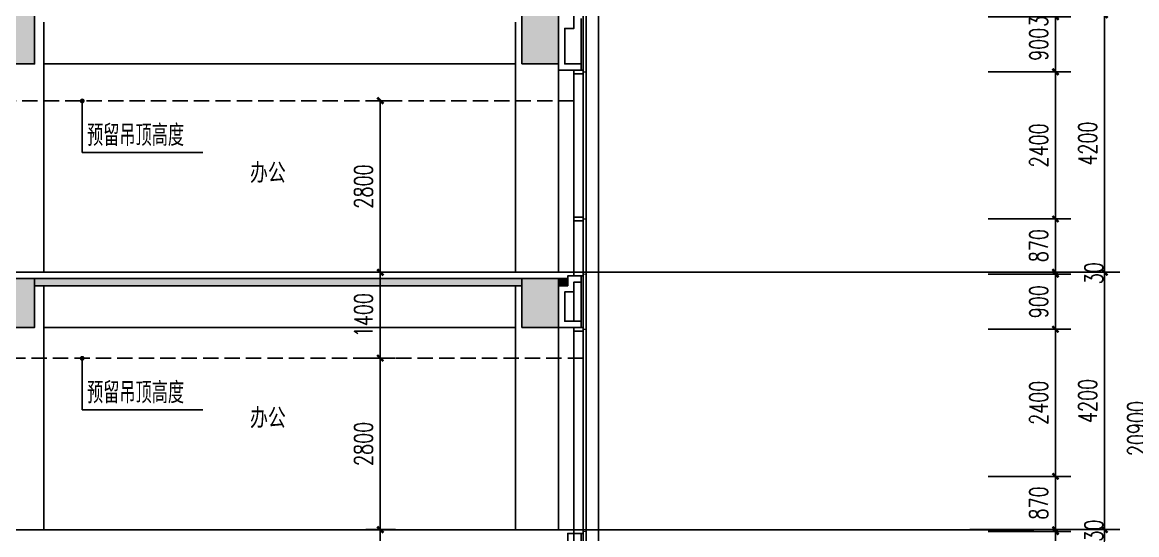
# Model space of a CAD drawing. Extents: x 1106790 to 1313746, y -134124 to 12249.
# Drawn here: x 1278918 to 1297102, y -102671 to -94308 of the extents above; entities that cross this region are included whole.
import ezdxf

# ---------------------------------------------------------------- set-up
doc = ezdxf.new("R2010")
doc.units = 0
doc.header["$LTSCALE"] = 1000
doc.header["$MEASUREMENT"] = 0
doc.linetypes.add('DASH', pattern=[0.35, 0.25, -0.1])
for name, color, linetype in [('01-标注_尺寸', 124, 'Continuous'), ('01-标注_符号', 200, 'Continuous'), ('01-标注_轴线坐标', 132, 'Continuous'), ('02-TEXT_房间', 7, 'Continuous'), ('02-TEXT_标注', 130, 'Continuous'), ('05-填充_天正', 26, 'Continuous'), ('A-C_窗', 140, 'Continuous'), ('A-D_龙骨', 131, 'Continuous'), ('A-SUR_保温', 222, 'Continuous'), ('A-SUR_吊顶', 40, 'Continuous'), ('A-SUR_看线', 231, 'Continuous'), ('A-SUR_面层', 191, 'Continuous'), ('A-TECH_结构', 21, 'Continuous'), ('A-金属背板', 30, 'Continuous'), ('A_STR-砼墙', 51, 'Continuous'), ('A_STR-砼柱', 51, 'Continuous'), ('PUB_HATCH', 8, 'Continuous')]:
    doc.layers.add(name, color=color, linetype=linetype)
doc.layers.add('04-不打印_辅助线', color=165, linetype='Continuous', plot=False)
doc.styles.add('_TCH_DIM', font='ROS1', dxfattribs={"width": 0.8, "bigfont": 'JD'})
doc.styles.add('_TCH_DIM_T3', font='SIMPLEX', dxfattribs={"width": 0.705882, "bigfont": 'GBCBIG'})
doc.styles.get("Standard").update_dxf_attribs({"font": 'STXIHEI.TTF', "width": 0.75})
doc.dimstyles.new('_TCH_ARCH&&100', dxfattribs={"dimtxt": 297.5, "dimasz": 100, "dimexe": 250, "dimexo": 300, "dimgap": 126.25, "dimtad": 1, "dimdec": 0, "dimzin": 0, "dimdsep": 46, "dimtxsty": '_TCH_DIM_T3', "dimblk": 'ARCHTICK', "dimcen": 0.09, "dimclrt": 7, "dimazin": 2, "dimtfac": 1, "dimtdec": 0, "dimtix": 1, "dimtmove": 2, "dimatfit": 3, "dimfxl": 0, "dimtolj": 1, "dimtzin": 0, "dimarcsym": 0})

# ---------------------------------------------------------------- blocks, each defined once
blk = doc.blocks.new('kyuhtr')
at = {"const_width": 20}
blk.add_lwpolyline([(50, 0), (0, 0)], dxfattribs=at)
blk.add_lwpolyline([(50, -30), (200, -30), (200, 30), (50, 30)], close=True)
blk = doc.blocks.new('_ArchTick')
at = {"color": 0, "linetype": 'ByBlock', "const_width": 0.4}
blk.add_lwpolyline([(-0.5, -0.5), (0.5, 0.5)], dxfattribs=at)
blk = doc.blocks.new('*D291')
at = {"layer": '01-标注_轴线坐标', "color": 0, "lineweight": -2, "transparency": 16777216}
for p, q in [((1294377, -90488), (1297627, -90488)), ((1297377, -111388), (1297377, -90488)), ((1294377, -111388), (1297627, -111388))]:
    blk.add_line(p, q, dxfattribs=at)
at = {"layer": 'Defpoints', "color": 0, "transparency": 16777216}
for p in [(1294077, -90488), (1297377, -90488), (1294077, -111388)]:
    blk.add_point(p, dxfattribs=at)
at = {"layer": '01-标注_轴线坐标', "color": 0, "lineweight": -2, "transparency": 16777216, "xscale": 100, "yscale": 100, "zscale": 100}
for p, rotation in [((1297377, -90488), 90), ((1297377, -111388), 270)]:
    blk.add_blockref('_ArchTick', p, dxfattribs=dict(at, rotation=rotation))
at = {"layer": '01-标注_轴线坐标', "color": 7, "transparency": 16777216, "insert": (1297102, -100938), "char_height": 297.5, "attachment_point": 5, "rotation": 90, "style": '_TCH_DIM_T3'}
blk.add_mtext('\\A1;20900', dxfattribs=at)
blk = doc.blocks.new('*D295')
at = {"layer": '01-标注_轴线坐标', "color": 0, "lineweight": -2, "transparency": 16777216}
for p, q in [((1294377, -102588), (1296827, -102588)), ((1296577, -106788), (1296577, -102588)), ((1294377, -106788), (1296827, -106788))]:
    blk.add_line(p, q, dxfattribs=at)
at = {"layer": 'Defpoints', "color": 0, "transparency": 16777216}
for p in [(1294077, -102588), (1296577, -102588), (1294077, -106788)]:
    blk.add_point(p, dxfattribs=at)
at = {"layer": '01-标注_轴线坐标', "color": 0, "lineweight": -2, "transparency": 16777216, "xscale": 100, "yscale": 100, "zscale": 100}
for p, rotation in [((1296577, -102588), 90), ((1296577, -106788), 270)]:
    blk.add_blockref('_ArchTick', p, dxfattribs=dict(at, rotation=rotation))
at = {"layer": '01-标注_轴线坐标', "color": 7, "transparency": 16777216, "insert": (1296302, -104688), "char_height": 297.5, "attachment_point": 5, "rotation": 90, "style": '_TCH_DIM_T3'}
blk.add_mtext('\\A1;4200', dxfattribs=at)
blk = doc.blocks.new('*D296')
at = {"layer": '01-标注_轴线坐标', "color": 0, "lineweight": -2, "transparency": 16777216}
for p, q in [((1294377, -98388), (1296827, -98388)), ((1296577, -102588), (1296577, -98388)), ((1294377, -102588), (1296827, -102588))]:
    blk.add_line(p, q, dxfattribs=at)
at = {"layer": 'Defpoints', "color": 0, "transparency": 16777216}
for p in [(1294077, -98388), (1296577, -98388), (1294077, -102588)]:
    blk.add_point(p, dxfattribs=at)
at = {"layer": '01-标注_轴线坐标', "color": 0, "lineweight": -2, "transparency": 16777216, "xscale": 100, "yscale": 100, "zscale": 100}
for p, rotation in [((1296577, -98388), 90), ((1296577, -102588), 270)]:
    blk.add_blockref('_ArchTick', p, dxfattribs=dict(at, rotation=rotation))
at = {"layer": '01-标注_轴线坐标', "color": 7, "transparency": 16777216, "insert": (1296302, -100488), "char_height": 297.5, "attachment_point": 5, "rotation": 90, "style": '_TCH_DIM_T3'}
blk.add_mtext('\\A1;4200', dxfattribs=at)
blk = doc.blocks.new('*D297')
at = {"layer": '01-标注_轴线坐标', "color": 0, "lineweight": -2, "transparency": 16777216}
for p, q in [((1294377, -94188), (1296827, -94188)), ((1296577, -98388), (1296577, -94188)), ((1294377, -98388), (1296827, -98388))]:
    blk.add_line(p, q, dxfattribs=at)
at = {"layer": 'Defpoints', "color": 0, "transparency": 16777216}
for p in [(1294077, -94188), (1296577, -94188), (1294077, -98388)]:
    blk.add_point(p, dxfattribs=at)
at = {"layer": '01-标注_轴线坐标', "color": 0, "lineweight": -2, "transparency": 16777216, "xscale": 100, "yscale": 100, "zscale": 100}
for p, rotation in [((1296577, -94188), 90), ((1296577, -98388), 270)]:
    blk.add_blockref('_ArchTick', p, dxfattribs=dict(at, rotation=rotation))
at = {"layer": '01-标注_轴线坐标', "color": 7, "transparency": 16777216, "insert": (1296302, -96288), "char_height": 297.5, "attachment_point": 5, "rotation": 90, "style": '_TCH_DIM_T3'}
blk.add_mtext('\\A1;4200', dxfattribs=at)
blk = doc.blocks.new('*D333')
at = {"layer": '01-标注_尺寸', "color": 0, "lineweight": -2, "transparency": 16777216}
for p, q in [((1294677, -94188), (1296027, -94188)), ((1295777, -94188), (1295777, -94088)), ((1295777, -94218), (1295777, -94188)), ((1294677, -94218), (1296027, -94218)), ((1295777, -94218), (1295777, -94318))]:
    blk.add_line(p, q, dxfattribs=at)
at = {"layer": 'Defpoints', "color": 0, "transparency": 16777216}
for p in [(1294377, -94188), (1295777, -94188), (1294377, -94218)]:
    blk.add_point(p, dxfattribs=at)
at = {"layer": '01-标注_尺寸', "color": 0, "lineweight": -2, "transparency": 16777216, "xscale": 100, "yscale": 100, "zscale": 100}
for p, rotation in [((1295777, -94188), 270), ((1295777, -94218), 90)]:
    blk.add_blockref('_ArchTick', p, dxfattribs=dict(at, rotation=rotation))
at = {"layer": '01-标注_尺寸', "color": 7, "transparency": 16777216, "insert": (1295502, -94203), "char_height": 297.5, "attachment_point": 5, "rotation": 90, "style": '_TCH_DIM_T3'}
blk.add_mtext('\\A1;30', dxfattribs=at)
blk = doc.blocks.new('*D334')
at = {"layer": '01-标注_尺寸', "color": 0, "lineweight": -2, "transparency": 16777216}
for p, q in [((1294677, -94218), (1296027, -94218)), ((1295777, -95118), (1295777, -94218)), ((1294677, -95118), (1296027, -95118))]:
    blk.add_line(p, q, dxfattribs=at)
at = {"layer": 'Defpoints', "color": 0, "transparency": 16777216}
for p in [(1294377, -94218), (1295777, -94218), (1294377, -95118)]:
    blk.add_point(p, dxfattribs=at)
at = {"layer": '01-标注_尺寸', "color": 0, "lineweight": -2, "transparency": 16777216, "xscale": 100, "yscale": 100, "zscale": 100}
for p, rotation in [((1295777, -94218), 90), ((1295777, -95118), 270)]:
    blk.add_blockref('_ArchTick', p, dxfattribs=dict(at, rotation=rotation))
at = {"layer": '01-标注_尺寸', "color": 7, "transparency": 16777216, "insert": (1295502, -94668), "char_height": 297.5, "attachment_point": 5, "rotation": 90, "style": '_TCH_DIM_T3'}
blk.add_mtext('\\A1;900', dxfattribs=at)
blk = doc.blocks.new('*D335')
at = {"layer": '01-标注_尺寸', "color": 0, "lineweight": -2, "transparency": 16777216}
for p, q in [((1294677, -95118), (1296027, -95118)), ((1295777, -97518), (1295777, -95118)), ((1294677, -97518), (1296027, -97518))]:
    blk.add_line(p, q, dxfattribs=at)
at = {"layer": 'Defpoints', "color": 0, "transparency": 16777216}
for p in [(1294377, -95118), (1295777, -95118), (1294377, -97518)]:
    blk.add_point(p, dxfattribs=at)
at = {"layer": '01-标注_尺寸', "color": 0, "lineweight": -2, "transparency": 16777216, "xscale": 100, "yscale": 100, "zscale": 100}
for p, rotation in [((1295777, -95118), 90), ((1295777, -97518), 270)]:
    blk.add_blockref('_ArchTick', p, dxfattribs=dict(at, rotation=rotation))
at = {"layer": '01-标注_尺寸', "color": 7, "transparency": 16777216, "insert": (1295502, -96318), "char_height": 297.5, "attachment_point": 5, "rotation": 90, "style": '_TCH_DIM_T3'}
blk.add_mtext('\\A1;2400', dxfattribs=at)
blk = doc.blocks.new('*D336')
at = {"layer": '01-标注_尺寸', "color": 0, "lineweight": -2, "transparency": 16777216}
for p, q in [((1294677, -97518), (1296027, -97518)), ((1295777, -98388), (1295777, -97518)), ((1294677, -98388), (1296027, -98388))]:
    blk.add_line(p, q, dxfattribs=at)
at = {"layer": 'Defpoints', "color": 0, "transparency": 16777216}
for p in [(1294377, -97518), (1295777, -97518), (1294377, -98388)]:
    blk.add_point(p, dxfattribs=at)
at = {"layer": '01-标注_尺寸', "color": 0, "lineweight": -2, "transparency": 16777216, "xscale": 100, "yscale": 100, "zscale": 100}
for p, rotation in [((1295777, -97518), 90), ((1295777, -98388), 270)]:
    blk.add_blockref('_ArchTick', p, dxfattribs=dict(at, rotation=rotation))
at = {"layer": '01-标注_尺寸', "color": 7, "transparency": 16777216, "insert": (1295502, -97953), "char_height": 297.5, "attachment_point": 5, "rotation": 90, "style": '_TCH_DIM_T3'}
blk.add_mtext('\\A1;870', dxfattribs=at)
blk = doc.blocks.new('*D337')
at = {"layer": '01-标注_尺寸', "color": 0, "lineweight": -2, "transparency": 16777216}
for p, q in [((1295777, -98388), (1295777, -98288)), ((1294677, -98388), (1296027, -98388)), ((1294677, -98418), (1296027, -98418)), ((1295777, -98418), (1295777, -98388)), ((1295777, -98418), (1295777, -98518))]:
    blk.add_line(p, q, dxfattribs=at)
at = {"layer": 'Defpoints', "color": 0, "transparency": 16777216}
for p in [(1294377, -98388), (1294377, -98418), (1295777, -98388)]:
    blk.add_point(p, dxfattribs=at)
at = {"layer": '01-标注_尺寸', "color": 0, "lineweight": -2, "transparency": 16777216, "xscale": 100, "yscale": 100, "zscale": 100}
for p, rotation in [((1295777, -98388), 270), ((1295777, -98418), 90)]:
    blk.add_blockref('_ArchTick', p, dxfattribs=dict(at, rotation=rotation))
at = {"layer": '01-标注_尺寸', "color": 7, "transparency": 16777216, "insert": (1296402, -98403), "char_height": 297.5, "attachment_point": 5, "rotation": 90, "style": '_TCH_DIM_T3'}
blk.add_mtext('\\A1;30', dxfattribs=at)
blk = doc.blocks.new('*D338')
at = {"layer": '01-标注_尺寸', "color": 0, "lineweight": -2, "transparency": 16777216}
for p, q in [((1294677, -98418), (1296027, -98418)), ((1295777, -99318), (1295777, -98418)), ((1294677, -99318), (1296027, -99318))]:
    blk.add_line(p, q, dxfattribs=at)
at = {"layer": 'Defpoints', "color": 0, "transparency": 16777216}
for p in [(1294377, -98418), (1295777, -98418), (1294377, -99318)]:
    blk.add_point(p, dxfattribs=at)
at = {"layer": '01-标注_尺寸', "color": 0, "lineweight": -2, "transparency": 16777216, "xscale": 100, "yscale": 100, "zscale": 100}
for p, rotation in [((1295777, -98418), 90), ((1295777, -99318), 270)]:
    blk.add_blockref('_ArchTick', p, dxfattribs=dict(at, rotation=rotation))
at = {"layer": '01-标注_尺寸', "color": 7, "transparency": 16777216, "insert": (1295502, -98868), "char_height": 297.5, "attachment_point": 5, "rotation": 90, "style": '_TCH_DIM_T3'}
blk.add_mtext('\\A1;900', dxfattribs=at)
blk = doc.blocks.new('*D339')
at = {"layer": '01-标注_尺寸', "color": 0, "lineweight": -2, "transparency": 16777216}
for p, q in [((1294677, -99318), (1296027, -99318)), ((1295777, -101718), (1295777, -99318)), ((1294677, -101718), (1296027, -101718))]:
    blk.add_line(p, q, dxfattribs=at)
at = {"layer": 'Defpoints', "color": 0, "transparency": 16777216}
for p in [(1294377, -99318), (1295777, -99318), (1294377, -101718)]:
    blk.add_point(p, dxfattribs=at)
at = {"layer": '01-标注_尺寸', "color": 0, "lineweight": -2, "transparency": 16777216, "xscale": 100, "yscale": 100, "zscale": 100}
for p, rotation in [((1295777, -99318), 90), ((1295777, -101718), 270)]:
    blk.add_blockref('_ArchTick', p, dxfattribs=dict(at, rotation=rotation))
at = {"layer": '01-标注_尺寸', "color": 7, "transparency": 16777216, "insert": (1295502, -100518), "char_height": 297.5, "attachment_point": 5, "rotation": 90, "style": '_TCH_DIM_T3'}
blk.add_mtext('\\A1;2400', dxfattribs=at)
blk = doc.blocks.new('*D340')
at = {"layer": '01-标注_尺寸', "color": 0, "lineweight": -2, "transparency": 16777216}
for p, q in [((1294677, -101718), (1296027, -101718)), ((1295777, -102588), (1295777, -101718)), ((1294677, -102588), (1296027, -102588))]:
    blk.add_line(p, q, dxfattribs=at)
at = {"layer": 'Defpoints', "color": 0, "transparency": 16777216}
for p in [(1294377, -101718), (1295777, -101718), (1294377, -102588)]:
    blk.add_point(p, dxfattribs=at)
at = {"layer": '01-标注_尺寸', "color": 0, "lineweight": -2, "transparency": 16777216, "xscale": 100, "yscale": 100, "zscale": 100}
for p, rotation in [((1295777, -101718), 90), ((1295777, -102588), 270)]:
    blk.add_blockref('_ArchTick', p, dxfattribs=dict(at, rotation=rotation))
at = {"layer": '01-标注_尺寸', "color": 7, "transparency": 16777216, "insert": (1295502, -102153), "char_height": 297.5, "attachment_point": 5, "rotation": 90, "style": '_TCH_DIM_T3'}
blk.add_mtext('\\A1;870', dxfattribs=at)
blk = doc.blocks.new('*D341')
at = {"layer": '01-标注_尺寸', "color": 0, "lineweight": -2, "transparency": 16777216}
for p, q in [((1295777, -102588), (1295777, -102488)), ((1294677, -102588), (1296027, -102588)), ((1294677, -102618), (1296027, -102618)), ((1295777, -102618), (1295777, -102588)), ((1295777, -102618), (1295777, -102718))]:
    blk.add_line(p, q, dxfattribs=at)
at = {"layer": 'Defpoints', "color": 0, "transparency": 16777216}
for p in [(1294377, -102588), (1294377, -102618), (1295777, -102588)]:
    blk.add_point(p, dxfattribs=at)
at = {"layer": '01-标注_尺寸', "color": 0, "lineweight": -2, "transparency": 16777216, "xscale": 100, "yscale": 100, "zscale": 100}
for p, rotation in [((1295777, -102588), 270), ((1295777, -102618), 90)]:
    blk.add_blockref('_ArchTick', p, dxfattribs=dict(at, rotation=rotation))
at = {"layer": '01-标注_尺寸', "color": 7, "transparency": 16777216, "insert": (1296402, -102603), "char_height": 297.5, "attachment_point": 5, "rotation": 90, "style": '_TCH_DIM_T3'}
blk.add_mtext('\\A1;30', dxfattribs=at)
blk = doc.blocks.new('*D342')
at = {"layer": '01-标注_尺寸', "color": 0, "lineweight": -2, "transparency": 16777216}
for p, q in [((1294677, -102618), (1296027, -102618)), ((1295777, -103518), (1295777, -102618)), ((1294677, -103518), (1296027, -103518))]:
    blk.add_line(p, q, dxfattribs=at)
at = {"layer": 'Defpoints', "color": 0, "transparency": 16777216}
for p in [(1294377, -102618), (1295777, -102618), (1294377, -103518)]:
    blk.add_point(p, dxfattribs=at)
at = {"layer": '01-标注_尺寸', "color": 0, "lineweight": -2, "transparency": 16777216, "xscale": 100, "yscale": 100, "zscale": 100}
for p, rotation in [((1295777, -102618), 90), ((1295777, -103518), 270)]:
    blk.add_blockref('_ArchTick', p, dxfattribs=dict(at, rotation=rotation))
at = {"layer": '01-标注_尺寸', "color": 7, "transparency": 16777216, "insert": (1295502, -103068), "char_height": 297.5, "attachment_point": 5, "rotation": 90, "style": '_TCH_DIM_T3'}
blk.add_mtext('\\A1;900', dxfattribs=at)
blk = doc.blocks.new('_FZH')
blk.add_lwpolyline([(-0.5, -0.5), (0.5, -0.5), (0.5, 0.5), (-0.5, 0.5)], close=True)
at = {"layer": 'PUB_HATCH'}
blk.add_solid([(-0.5, -0.5), (0.5, -0.5), (-0.5, 0.5), (0.5, 0.5)], dxfattribs=at)
blk = doc.blocks.new('*D384')
at = {"layer": '01-标注_尺寸', "color": 0, "lineweight": -2, "transparency": 16777216}
for p, q in [((1284525, -102588), (1285010, -102588)), ((1284760, -103988), (1284760, -102588)), ((1284525, -103988), (1285010, -103988))]:
    blk.add_line(p, q, dxfattribs=at)
at = {"layer": 'Defpoints', "color": 0, "transparency": 16777216}
for p in [(1284225, -102588), (1284760, -102588), (1284225, -103988)]:
    blk.add_point(p, dxfattribs=at)
at = {"layer": '01-标注_尺寸', "color": 0, "lineweight": -2, "transparency": 16777216, "xscale": 100, "yscale": 100, "zscale": 100}
for p, rotation in [((1284760, -102588), 90), ((1284760, -103988), 270)]:
    blk.add_blockref('_ArchTick', p, dxfattribs=dict(at, rotation=rotation))
at = {"layer": '01-标注_尺寸', "color": 7, "transparency": 16777216, "insert": (1284485, -103288), "char_height": 297.5, "attachment_point": 5, "rotation": 90, "style": '_TCH_DIM_T3'}
blk.add_mtext('\\A1;1400', dxfattribs=at)
blk = doc.blocks.new('*D385')
at = {"layer": '01-标注_尺寸', "color": 0, "lineweight": -2, "transparency": 16777216}
for p, q in [((1284525, -99788), (1285010, -99788)), ((1284760, -102588), (1284760, -99788)), ((1284525, -102588), (1285010, -102588))]:
    blk.add_line(p, q, dxfattribs=at)
at = {"layer": 'Defpoints', "color": 0, "transparency": 16777216}
for p in [(1284225, -99788), (1284760, -99788), (1284225, -102588)]:
    blk.add_point(p, dxfattribs=at)
at = {"layer": '01-标注_尺寸', "color": 0, "lineweight": -2, "transparency": 16777216, "xscale": 100, "yscale": 100, "zscale": 100}
for p, rotation in [((1284760, -99788), 90), ((1284760, -102588), 270)]:
    blk.add_blockref('_ArchTick', p, dxfattribs=dict(at, rotation=rotation))
at = {"layer": '01-标注_尺寸', "color": 7, "transparency": 16777216, "insert": (1284485, -101188), "char_height": 297.5, "attachment_point": 5, "rotation": 90, "style": '_TCH_DIM_T3'}
blk.add_mtext('\\A1;2800', dxfattribs=at)
blk = doc.blocks.new('*D386')
at = {"layer": '01-标注_尺寸', "color": 0, "lineweight": -2, "transparency": 16777216}
for p, q in [((1284525, -98388), (1285010, -98388)), ((1284760, -99788), (1284760, -98388)), ((1284525, -99788), (1285010, -99788))]:
    blk.add_line(p, q, dxfattribs=at)
at = {"layer": 'Defpoints', "color": 0, "transparency": 16777216}
for p in [(1284225, -98388), (1284760, -98388), (1284225, -99788)]:
    blk.add_point(p, dxfattribs=at)
at = {"layer": '01-标注_尺寸', "color": 0, "lineweight": -2, "transparency": 16777216, "xscale": 100, "yscale": 100, "zscale": 100}
for p, rotation in [((1284760, -98388), 90), ((1284760, -99788), 270)]:
    blk.add_blockref('_ArchTick', p, dxfattribs=dict(at, rotation=rotation))
at = {"layer": '01-标注_尺寸', "color": 7, "transparency": 16777216, "insert": (1284485, -99088), "char_height": 297.5, "attachment_point": 5, "rotation": 90, "style": '_TCH_DIM_T3'}
blk.add_mtext('\\A1;1400', dxfattribs=at)
blk = doc.blocks.new('*D387')
at = {"layer": '01-标注_尺寸', "color": 0, "lineweight": -2, "transparency": 16777216}
for p, q in [((1284525, -95588), (1285010, -95588)), ((1284760, -98388), (1284760, -95588)), ((1284525, -98388), (1285010, -98388))]:
    blk.add_line(p, q, dxfattribs=at)
at = {"layer": 'Defpoints', "color": 0, "transparency": 16777216}
for p in [(1284225, -95588), (1284760, -95588), (1284225, -98388)]:
    blk.add_point(p, dxfattribs=at)
at = {"layer": '01-标注_尺寸', "color": 0, "lineweight": -2, "transparency": 16777216, "xscale": 100, "yscale": 100, "zscale": 100}
for p, rotation in [((1284760, -95588), 90), ((1284760, -98388), 270)]:
    blk.add_blockref('_ArchTick', p, dxfattribs=dict(at, rotation=rotation))
at = {"layer": '01-标注_尺寸', "color": 7, "transparency": 16777216, "insert": (1284485, -96988), "char_height": 297.5, "attachment_point": 5, "rotation": 90, "style": '_TCH_DIM_T3'}
blk.add_mtext('\\A1;2800', dxfattribs=at)

msp = doc.modelspace()

# ---------------------------------------------------------------- hatches: boundary and pattern name
at = {"layer": '05-填充_天正'}
for points in [[(1287068.4, -98608.5), (1287068.4, -98488.5), (1279118.4, -98488.5), (1279118.4, -98608.5)], [(1287668.4, -98488.5), (1287668.4, -98608.5), (1287818.4, -98608.5), (1287818.4, -98488.5)]]:
    msp.add_hatch(color=256, dxfattribs=at).paths.add_polyline_path(points)

# ---------------------------------------------------------------- linework, layer by layer
at = {"layer": '01-标注_符号'}
for p, q in [((1279895.9, -95592), (1279895.9, -96432)), ((1279895.9, -96432), (1281862.5, -96432)), ((1279895.9, -99792), (1279895.9, -100632)), ((1279895.9, -100632), (1281862.5, -100632))]:
    msp.add_line(p, q, dxfattribs=at)
at = {"layer": '01-标注_符号', "const_width": 40}
for points in [[(1279895.9, -95572, 1), (1279895.9, -95612, 1)], [(1279895.9, -99772, 1), (1279895.9, -99812, 1)]]:
    msp.add_lwpolyline(points, format="xyb", close=True, dxfattribs=at)
at = {"layer": '04-不打印_辅助线'}
for p, q in [((1295425.9, -98388.5), (1243069.1, -98388.5)), ((1295425.9, -102588.5), (1243069.1, -102588.5))]:
    msp.add_line(p, q, dxfattribs=at)
at = {"layer": 'A-C_窗'}
for points in [[(1288068.4, -93318.5), (1288068.4, -98388.5)], [(1288118.4, -93318.5), (1288118.4, -98418.5)], [(1287918.4, -95148.5), (1287918.4, -98388.5)], [(1287918.4, -98418.5), (1287918.4, -98448.5)], [(1287918.4, -98548.5), (1287918.4, -99188.5)], [(1288068.4, -98418.5), (1288068.4, -106788.5)], [(1288118.4, -98418.5), (1288118.4, -106788.5)], [(1287918.4, -99288.5), (1287918.4, -106788.5)]]:
    msp.add_lwpolyline(points, dxfattribs=at)
at = {"layer": 'A-SUR_保温'}
for points in [[(1287768.3, -94408.5), (1287918.4, -94408.5), (1287918.4, -93038.5), (1287818.4, -93038.5)], [(1287668.4, -94988.5), (1287668.4, -95088.5), (1288038.4, -95088.5), (1288038.4, -94988.5), (1287768.3, -94988.5), (1287768.3, -94408.5), (1287768.4, -94408.5), (1287768.4, -94408.5)], [(1288038.4, -98448.5), (1287818.4, -98448.5), (1287818.4, -98608.5), (1287668.4, -98608.5), (1287668.4, -99288.5), (1288038.4, -99288.5)], [(1288038.4, -98548.5), (1287918.4, -98548.5), (1287918.4, -98708.5), (1287768.4, -98708.5), (1287768.4, -99188.5), (1288038.4, -99188.5)], [(1288038.4, -102648.5), (1287818.4, -102648.5), (1287818.4, -102808.5), (1287668.4, -102808.5), (1287668.4, -103488.5), (1288038.4, -103488.5)]]:
    msp.add_lwpolyline(points, dxfattribs=at)
at = {"layer": 'A-SUR_吊顶', "linetype": 'DASH'}
for points in [[(1287918.4, -95588.5), (1275418.4, -95588.5)], [(1288068.4, -99788.5), (1275418.4, -99788.5)]]:
    msp.add_lwpolyline(points, dxfattribs=at)
at = {"layer": 'A-SUR_看线'}
msp.add_lwpolyline([(1288118.4, -92888.5), (1288318.4, -92888.5), (1288318.4, -106788.5)], dxfattribs=at)
at = {"layer": 'A-SUR_面层'}
for points in [[(1287918.4, -98388.5), (1274718.4, -98388.5)], [(1287918.4, -102588.5), (1275418.4, -102588.5)]]:
    msp.add_lwpolyline(points, dxfattribs=at)
at = {"layer": 'A-TECH_结构'}
for points in [[(1279268.4, -94308.5), (1279268.4, -98388.5)], [(1286968.4, -94308.5), (1286968.4, -98388.5)], [(1286968.4, -94988.5), (1279268.4, -94988.5)], [(1287668.4, -95088.5), (1287668.4, -98388.5)], [(1279268.4, -98608.5), (1279268.4, -102588.5)], [(1286968.4, -98608.5), (1286968.4, -102588.5)], [(1286968.4, -99288.5), (1279268.4, -99288.5)], [(1287668.4, -99288.5), (1287668.4, -102588.5)]]:
    msp.add_lwpolyline(points, dxfattribs=at)
at = {"layer": 'A-金属背板'}
for p, q in [((1288038.4, -94248.5), (1288038.4, -95088.5)), ((1288038.4, -98448.5), (1288038.4, -99288.5)), ((1288038.4, -102648.5), (1288038.4, -103488.5))]:
    msp.add_line(p, q, dxfattribs=at)
at = {"layer": 'A_STR-砼墙'}
for p, q in [((1279118.4, -98488.5), (1287068.4, -98488.5)), ((1287668.4, -98488.5), (1287818.4, -98488.5)), ((1287818.4, -98488.5), (1287818.4, -98608.5)), ((1279118.4, -98608.5), (1287068.4, -98608.5)), ((1287668.4, -98608.5), (1287818.4, -98608.5))]:
    msp.add_line(p, q, dxfattribs=at)

# ---------------------------------------------------------------- block references
at = {"layer": 'A-D_龙骨', "xscale": -1}
for p in [(1288118.4, -95118.5), (1288118.4, -97518.5), (1288118.4, -98418.5), (1288118.4, -98418.5), (1288118.4, -99318.5), (1288118.4, -102618.5)]:
    msp.add_blockref('kyuhtr', p, dxfattribs=at)
at = {"layer": 'A_STR-砼柱', "yscale": 800, "zscale": 800}
for p, xscale in [((1278918.4, -94588.5), 400), ((1287368.4, -94588.5), 600), ((1278918.4, -98888.5), 400), ((1287368.4, -98888.5), 600)]:
    msp.add_blockref('_FZH', p, dxfattribs=dict(at, xscale=xscale))

# ---------------------------------------------------------------- texts
at = {"layer": '02-TEXT_房间', "width": 0.75}
for p in [(1282634, -96898.9), (1282634, -100898.9)]:
    msp.add_text('办公', height=285.43, dxfattribs=at).set_placement(p)
at = {"layer": '02-TEXT_标注', "style": '_TCH_DIM', "width": 0.8}
for p in [(1279975.4, -96327), (1279975.4, -100527)]:
    msp.add_text('预留吊顶高度', height=347.29, dxfattribs=at).set_placement(p)

# ---------------------------------------------------------------- dimensions: what is measured, and where the dimension line sits
at = {"layer": '01-标注_尺寸'}
for base, p1, p2, picture, middle in [((1295777, -94188.5), (1294377, -94218.5), (1294377, -94188.5), '*D333', (1295502, -94203.5)), ((1295777, -98388.5), (1294377, -98418.5), (1294377, -98388.5), '*D337', (1296402, -98403.5)), ((1295777, -102588.5), (1294377, -102618.5), (1294377, -102588.5), '*D341', (1296402, -102603.5))]:
    dim = msp.add_linear_dim(base=base, p1=p1, p2=p2, angle=90, dimstyle='_TCH_ARCH&&100', dxfattribs=at)
    dim.commit()
    dim.dimension.update_dxf_attribs({"geometry": picture, "text_midpoint": middle, "dimtype": 161})
for p1, p2, distance, picture, middle in [((1294377, -95118.5), (1294377, -94218.5), -1400, '*D334', (1295502, -94668.5)), ((1294377, -97518.5), (1294377, -95118.5), -1400, '*D335', (1295502, -96318.5)), ((1284225.4, -98388.5), (1284225.4, -95588.5), -534.7, '*D387', (1284485.1, -96988.5)), ((1294377, -98388.5), (1294377, -97518.5), -1400, '*D336', (1295502, -97953.5)), ((1284225.4, -99788.5), (1284225.4, -98388.5), -534.7, '*D386', (1284485.1, -99088.5)), ((1294377, -99318.5), (1294377, -98418.5), -1400, '*D338', (1295502, -98868.5)), ((1294377, -101718.5), (1294377, -99318.5), -1400, '*D339', (1295502, -100518.5)), ((1284225.4, -102588.5), (1284225.4, -99788.5), -534.7, '*D385', (1284485.1, -101188.5)), ((1294377, -102588.5), (1294377, -101718.5), -1400, '*D340', (1295502, -102153.5)), ((1284225.4, -103988.5), (1284225.4, -102588.5), -534.7, '*D384', (1284485.1, -103288.5)), ((1294377, -103518.5), (1294377, -102618.5), -1400, '*D342', (1295502, -103068.5))]:
    dim = msp.add_aligned_dim(p1=p1, p2=p2, distance=distance, dimstyle='_TCH_ARCH&&100', dxfattribs=at)
    dim.commit()
    dim.dimension.update_dxf_attribs({"geometry": picture, "text_midpoint": middle})
at = {"layer": '01-标注_轴线坐标'}
for p1, p2, distance, picture, middle in [((1294077, -111388.5), (1294077, -90488.5), -3300, '*D291', (1297102, -100938.5)), ((1294077, -98388.5), (1294077, -94188.5), -2500, '*D297', (1296302, -96288.5)), ((1294077, -102588.5), (1294077, -98388.5), -2500, '*D296', (1296302, -100488.5)), ((1294077, -106788.5), (1294077, -102588.5), -2500, '*D295', (1296302, -104688.5))]:
    dim = msp.add_aligned_dim(p1=p1, p2=p2, distance=distance, dimstyle='_TCH_ARCH&&100', dxfattribs=at)
    dim.commit()
    dim.dimension.update_dxf_attribs({"geometry": picture, "text_midpoint": middle})

doc.saveas('drawing.dxf')
